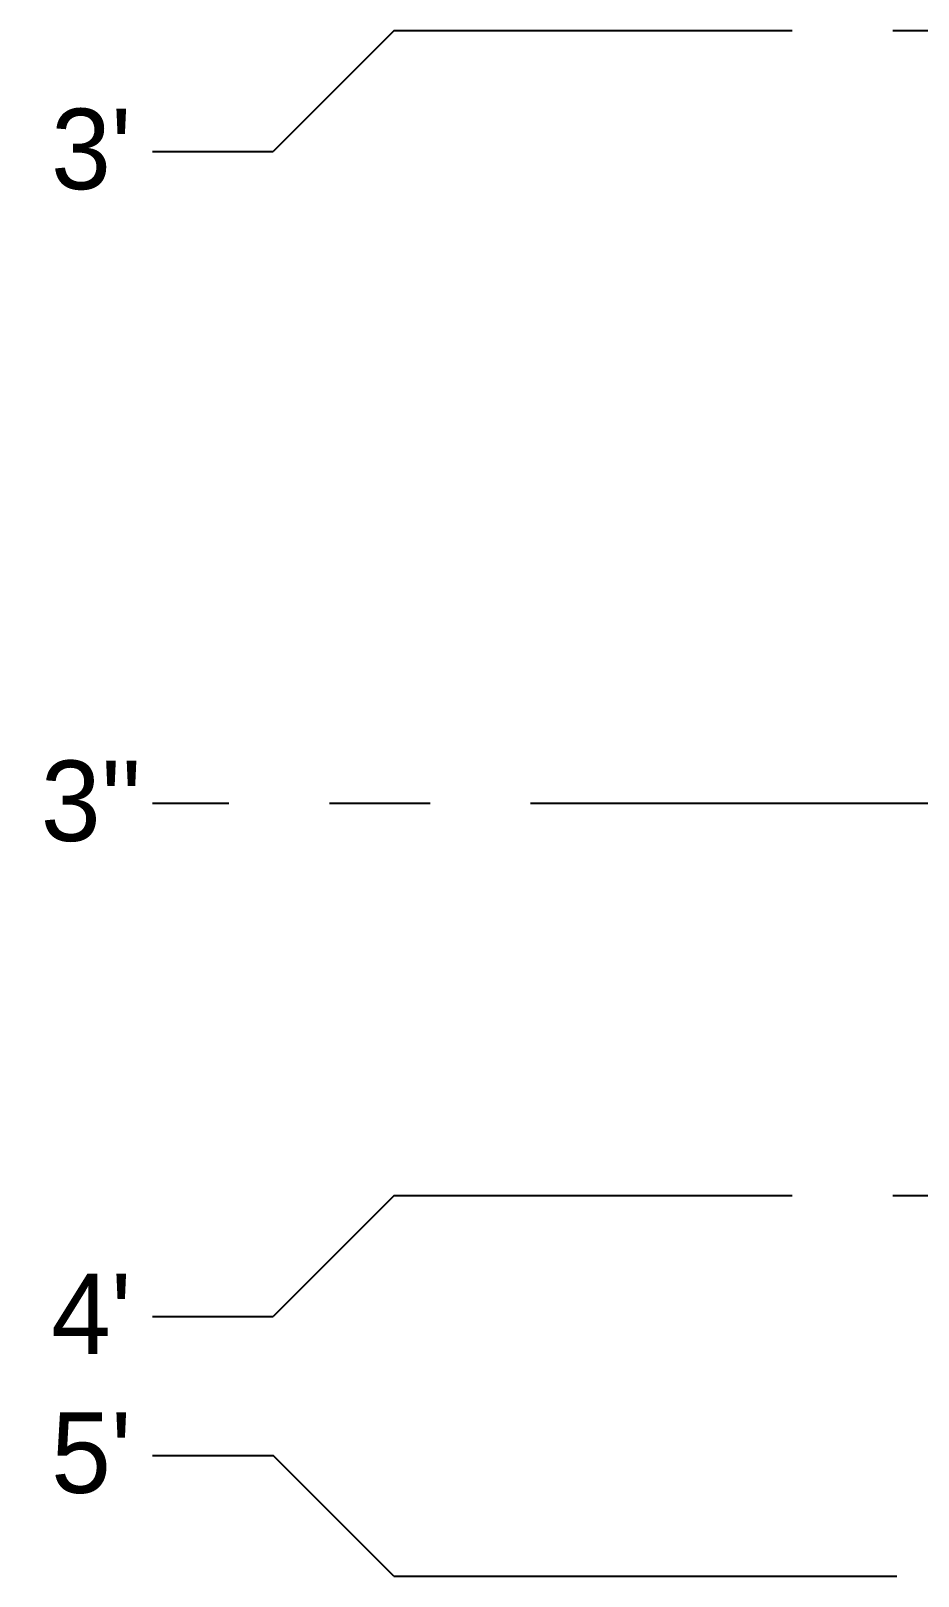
# Model space of a CAD drawing. Header units: millimetres. Extents: x 9607.2 to 9622, y 2418.8 to 2429.8.
# Drawn here: x 9607.176 to 9609.381, y 2421.172 to 2425.012 of the extents above; entities that cross this region are included whole.
import ezdxf
from ezdxf.enums import TextEntityAlignment as Align

# ---------------------------------------------------------------- set-up
doc = ezdxf.new("R2010")
doc.units = ezdxf.units.MM
doc.set_wipeout_variables(frame=1)
doc.linetypes.add('CENTER', pattern=[2, 1.25, -0.25, 0.25, -0.25])
doc.layers.add('EJES', color=2, linetype='CENTER')
doc.layers.add('EJES @ 0.5', color=2, linetype='CENTER')
doc.styles.add('century gothic', font='GOTHIC.TTF')
doc.styles.get("Standard").update_dxf_attribs({"font": 'arial.ttf'})

# ---------------------------------------------------------------- blocks, each defined once
blk = doc.blocks.new('ejes')
at = {"color": 2, "linetype": 'Continuous'}
blk.add_wipeout([(-0.1089, 0.2752), (-0.0646, 0.291), (-0.0057, 0.3001), (0.0597, 0.2965), (0.095, 0.2884), (0.1597, 0.2609), (0.1831, 0.246), (0.2148, 0.2203), (0.2406, 0.1931), (0.271, 0.1493), (0.271, 0.1493), (0.2923, 0.1035), (0.3036, 0.0645), (0.3089, 0.0316), (0.3105, 0.0006), (0.3092, -0.0273), (0.3092, -0.0273), (0.3003, -0.077), (0.2881, -0.1133), (0.279, -0.1332), (0.2588, -0.1678), (0.2382, -0.1948), (0.2186, -0.2155), (0.1902, -0.2397), (0.159, -0.2601), (0.1254, -0.2765), (0.0895, -0.2888), (0.0461, -0.2973), (0.0105, -0.2994), (-0.0366, -0.2957), (-0.0687, -0.2888), (-0.0974, -0.2794), (-0.1444, -0.2564), (-0.1709, -0.2384), (-0.1922, -0.2206), (-0.2152, -0.1971), (-0.2152, -0.1971), (-0.2567, -0.1358), (-0.2716, -0.1014), (-0.2716, -0.1014), (-0.2875, -0.0344), (-0.2895, 0.0006), (-0.2874, 0.0357), (-0.2813, 0.0702), (-0.2729, 0.0991), (-0.2583, 0.1338), (-0.234, 0.1744), (-0.2157, 0.1977), (-0.197, 0.2172), (-0.1752, 0.2362), (-0.1544, 0.2512), (-0.1259, 0.2678), (-0.1259, 0.2678), (-0.1182, 0.2716)], dxfattribs=at)
at = {"layer": 'EJES', "color": 3}
blk.add_attdef('EJES', text='', height=0.3, dxfattribs=at).set_placement((0.0105, -0.174), align=Align.CENTER)

msp = doc.modelspace()

# ---------------------------------------------------------------- linework, layer by layer
at = {"layer": 'EJES', "color": 1}
for p, q in [((9608.0781, 2425.012), (9607.7781, 2424.712)), ((9621.068, 2425.012), (9608.0781, 2425.012)), ((9607.4781, 2424.712), (9607.7781, 2424.712)), ((9621.668, 2423.092), (9607.4781, 2423.092)), ((9608.0781, 2422.117), (9607.7781, 2421.817)), ((9621.068, 2422.117), (9608.0781, 2422.117)), ((9607.4781, 2421.817), (9607.7781, 2421.817)), ((9607.4781, 2421.472), (9607.7781, 2421.472)), ((9608.0781, 2421.172), (9607.7781, 2421.472)), ((9608.0781, 2421.172), (9621.068, 2421.172))]:
    msp.add_line(p, q, dxfattribs=at)

# ---------------------------------------------------------------- next in the draw order: block references
at = {"layer": 'EJES @ 0.5'}
ref = msp.add_blockref('ejes', (9607.321, 2424.7117), dxfattribs=dict(at, xscale=0.5000000000009095, yscale=0.5000000000009095, zscale=0.5000000000009095))
ref.add_attrib('EJES', "3'", dxfattribs={"layer": 'EJES', "color": 3, "height": 0.2, "style": 'century gothic'}).set_placement((9607.3263, 2424.6187), align=Align.CENTER)
ref = msp.add_blockref('ejes', (9607.321, 2423.0917), dxfattribs=dict(at, xscale=0.5000000000009095, yscale=0.5000000000009095, zscale=0.5000000000009095))
ref.add_attrib('EJES', "3''", dxfattribs={"layer": 'EJES', "color": 3, "height": 0.2, "style": 'century gothic'}).set_placement((9607.3263, 2422.9987), align=Align.CENTER)
ref = msp.add_blockref('ejes', (9607.321, 2421.8167), dxfattribs=dict(at, xscale=0.5000000000009095, yscale=0.5000000000009095, zscale=0.5000000000009095))
ref.add_attrib('EJES', "4'", dxfattribs={"layer": 'EJES', "color": 3, "height": 0.2, "style": 'century gothic'}).set_placement((9607.3263, 2421.7237), align=Align.CENTER)
ref = msp.add_blockref('ejes', (9607.321, 2421.4717), dxfattribs=dict(at, xscale=0.5000000000009095, yscale=0.5000000000009095, zscale=0.5000000000009095))
ref.add_attrib('EJES', "5'", dxfattribs={"layer": 'EJES', "color": 3, "height": 0.2, "style": 'century gothic'}).set_placement((9607.3263, 2421.3787), align=Align.CENTER)

doc.saveas('drawing.dxf')
